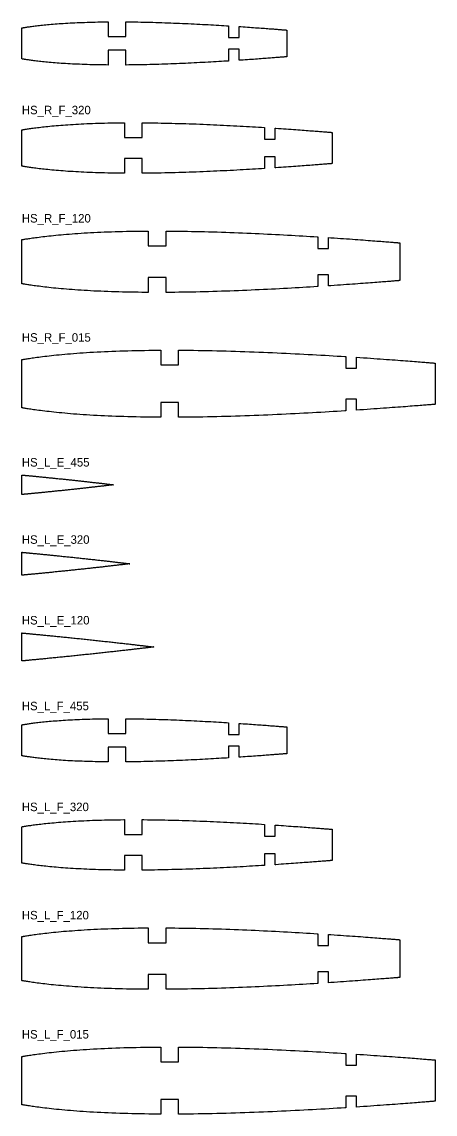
# Model space of a CAD drawing. Header units: millimetres. Extents: x 10 to 194, y 10 to 646.
# Drawn here: x 10 to 131.5, y 10 to 331.5 of the extents above; entities that cross this region are included whole.
import ezdxf

# ---------------------------------------------------------------- set-up
doc = ezdxf.new("R2010")
doc.units = ezdxf.units.MM
doc.layers.add('CUT', color=1, linetype='Continuous')
doc.layers.add('PART_ID_DO_NOT_CUT', color=5, linetype='Continuous')

msp = doc.modelspace()

# ---------------------------------------------------------------- linework, layer by layer
at = {"layer": 'CUT'}
for points in [[(10.16, 329.74), (10.25, 329.75), (10.36, 329.77), (10.49, 329.79), (10.63, 329.82), (10.8, 329.84), (10.99, 329.87), (11.2, 329.91), (11.42, 329.94), (11.67, 329.98), (11.93, 330.02), (12.22, 330.06), (12.52, 330.1), (12.84, 330.15), (13.18, 330.19), (13.53, 330.24), (13.91, 330.29), (14.3, 330.34), (14.71, 330.39), (15.14, 330.44), (15.59, 330.49), (16.05, 330.54), (16.53, 330.59), (17.03, 330.64), (17.54, 330.69), (18.07, 330.74), (18.61, 330.78), (19.17, 330.83), (19.75, 330.88), (20.34, 330.92), (20.94, 330.97), (21.56, 331.01), (22.19, 331.05), (22.84, 331.09), (23.5, 331.13), (24.17, 331.17), (24.86, 331.2), (25.55, 331.24), (26.26, 331.27), (26.98, 331.3), (27.72, 331.33), (28.46, 331.35), (29.21, 331.38), (29.98, 331.4), (30.75, 331.42), (31.53, 331.44), (32.32, 331.45), (33.12, 331.47), (33.93, 331.48), (34.75, 331.49), (35.38, 331.49), (35.38, 327.15), (40.58, 327.15), (40.58, 331.49), (40.64, 331.49), (41.5, 331.49), (42.36, 331.48), (43.23, 331.46), (44.1, 331.45), (44.98, 331.44), (45.86, 331.42), (46.73, 331.4), (47.61, 331.38), (48.49, 331.36), (49.37, 331.33), (50.25, 331.3), (51.13, 331.28), (52.01, 331.25), (52.88, 331.22), (53.76, 331.19), (54.63, 331.15), (55.5, 331.12), (56.37, 331.08), (57.23, 331.05), (58.08, 331.01), (58.94, 330.97), (59.79, 330.93), (60.63, 330.89), (61.46, 330.85), (62.29, 330.81), (63.12, 330.76), (63.93, 330.72), (64.74, 330.68), (65.54, 330.63), (66.33, 330.59), (67.11, 330.54), (67.89, 330.5), (68.65, 330.45), (69.41, 330.4), (70.15, 330.36), (70.73, 330.32), (70.73, 326.87), (73.93, 326.87), (73.93, 330.11), (74.37, 330.08), (75.03, 330.04), (75.67, 330), (76.31, 329.95), (76.92, 329.91), (77.53, 329.87), (78.12, 329.82), (78.69, 329.78), (79.25, 329.74), (79.8, 329.7), (80.32, 329.66), (80.84, 329.63), (81.33, 329.59), (81.81, 329.55), (82.28, 329.52), (82.72, 329.48), (83.15, 329.45), (83.56, 329.42), (83.95, 329.39), (84.33, 329.36), (84.69, 329.33), (85.03, 329.3), (85.35, 329.28), (85.65, 329.26), (85.93, 329.23), (86.2, 329.21), (86.44, 329.19), (86.67, 329.17), (86.87, 329.16), (87.06, 329.14), (87.23, 329.13), (87.38, 329.12), (87.51, 329.11), (87.62, 329.1), (87.71, 329.09), (87.77, 329.08), (87.82, 329.08), (87.85, 329.08), (87.86, 329.08), (87.86, 321.21), (87.85, 321.21), (87.82, 321.21), (87.77, 321.2), (87.71, 321.2), (87.62, 321.19), (87.51, 321.18), (87.38, 321.17), (87.23, 321.16), (87.06, 321.14), (86.87, 321.13), (86.67, 321.11), (86.44, 321.09), (86.2, 321.07), (85.93, 321.05), (85.65, 321.03), (85.35, 321.01), (85.03, 320.98), (84.69, 320.96), (84.33, 320.93), (83.95, 320.9), (83.56, 320.87), (83.15, 320.84), (82.72, 320.8), (82.28, 320.77), (81.81, 320.73), (81.33, 320.7), (80.84, 320.66), (80.32, 320.62), (79.8, 320.58), (79.25, 320.54), (78.69, 320.5), (78.12, 320.46), (77.53, 320.42), (76.92, 320.38), (76.31, 320.33), (75.67, 320.29), (75.03, 320.25), (74.37, 320.2), (73.93, 320.17), (73.93, 323.42), (70.73, 323.42), (70.73, 319.96), (70.15, 319.93), (69.41, 319.88), (68.65, 319.84), (67.89, 319.79), (67.11, 319.75), (66.33, 319.7), (65.54, 319.66), (64.74, 319.61), (63.93, 319.57), (63.12, 319.52), (62.29, 319.48), (61.46, 319.44), (60.63, 319.4), (59.79, 319.36), (58.94, 319.32), (58.08, 319.28), (57.23, 319.24), (56.37, 319.2), (55.5, 319.17), (54.63, 319.13), (53.76, 319.1), (52.88, 319.07), (52.01, 319.04), (51.13, 319.01), (50.25, 318.98), (49.37, 318.96), (48.49, 318.93), (47.61, 318.91), (46.73, 318.89), (45.86, 318.87), (44.98, 318.85), (44.1, 318.84), (43.23, 318.82), (42.36, 318.81), (41.5, 318.8), (40.64, 318.79), (40.58, 318.79), (40.58, 323.13), (35.38, 323.13), (35.38, 318.79), (34.75, 318.8), (33.93, 318.81), (33.12, 318.82), (32.32, 318.83), (31.53, 318.85), (30.75, 318.87), (29.98, 318.89), (29.21, 318.91), (28.46, 318.93), (27.72, 318.96), (26.98, 318.99), (26.26, 319.02), (25.55, 319.05), (24.86, 319.08), (24.17, 319.12), (23.5, 319.15), (22.84, 319.19), (22.19, 319.23), (21.56, 319.28), (20.94, 319.32), (20.34, 319.36), (19.75, 319.41), (19.17, 319.45), (18.61, 319.5), (18.07, 319.55), (17.54, 319.6), (17.03, 319.65), (16.53, 319.7), (16.05, 319.75), (15.59, 319.8), (15.14, 319.85), (14.71, 319.9), (14.3, 319.95), (13.91, 320), (13.53, 320.05), (13.18, 320.09), (12.84, 320.14), (12.52, 320.18), (12.22, 320.23), (11.93, 320.27), (11.67, 320.31), (11.42, 320.34), (11.2, 320.38), (10.99, 320.41), (10.8, 320.44), (10.63, 320.47), (10.49, 320.49), (10.36, 320.52), (10.25, 320.53), (10.16, 320.55), (10.09, 320.56), (10.04, 320.57), (10.01, 320.58), (10, 320.58), (10, 329.71), (10.01, 329.71), (10.04, 329.72), (10.09, 329.72)], [(10.19, 299.73), (10.29, 299.75), (10.42, 299.77), (10.57, 299.8), (10.74, 299.83), (10.94, 299.86), (11.16, 299.89), (11.4, 299.93), (11.67, 299.97), (11.96, 300.02), (12.27, 300.06), (12.6, 300.11), (12.95, 300.16), (13.33, 300.22), (13.72, 300.27), (14.14, 300.32), (14.58, 300.38), (15.04, 300.44), (15.53, 300.5), (16.03, 300.55), (16.55, 300.61), (17.09, 300.67), (17.65, 300.73), (18.24, 300.79), (18.84, 300.85), (19.46, 300.9), (20.09, 300.96), (20.75, 301.02), (21.42, 301.07), (22.11, 301.12), (22.82, 301.18), (23.55, 301.23), (24.29, 301.28), (25.05, 301.32), (25.82, 301.37), (26.61, 301.41), (27.41, 301.45), (28.23, 301.49), (29.06, 301.53), (29.9, 301.56), (30.76, 301.6), (31.63, 301.63), (32.52, 301.66), (33.41, 301.68), (34.32, 301.7), (35.24, 301.73), (36.16, 301.74), (37.1, 301.76), (38.05, 301.77), (39, 301.78), (39.97, 301.79), (40.14, 301.79), (40.14, 297.45), (45.34, 297.45), (45.34, 301.79), (45.91, 301.79), (46.92, 301.78), (47.93, 301.77), (48.95, 301.75), (49.97, 301.74), (51, 301.72), (52.02, 301.7), (53.05, 301.68), (54.08, 301.65), (55.11, 301.62), (56.14, 301.6), (57.17, 301.57), (58.2, 301.53), (59.23, 301.5), (60.26, 301.46), (61.29, 301.43), (62.31, 301.39), (63.33, 301.35), (64.34, 301.3), (65.35, 301.26), (66.35, 301.22), (67.35, 301.17), (68.35, 301.12), (69.33, 301.08), (70.31, 301.03), (71.29, 300.98), (72.25, 300.93), (73.21, 300.88), (74.16, 300.83), (75.09, 300.77), (76.02, 300.72), (76.94, 300.67), (77.84, 300.61), (78.74, 300.56), (79.62, 300.51), (80.49, 300.45), (81.31, 300.4), (81.31, 296.95), (84.51, 296.95), (84.51, 300.19), (84.65, 300.18), (85.44, 300.13), (86.21, 300.08), (86.97, 300.03), (87.71, 299.98), (88.43, 299.92), (89.14, 299.87), (89.83, 299.83), (90.51, 299.78), (91.16, 299.73), (91.8, 299.68), (92.42, 299.64), (93.02, 299.59), (93.6, 299.55), (94.16, 299.51), (94.71, 299.46), (95.23, 299.43), (95.73, 299.39), (96.21, 299.35), (96.67, 299.31), (97.11, 299.28), (97.53, 299.25), (97.93, 299.22), (98.3, 299.19), (98.66, 299.16), (98.99, 299.13), (99.3, 299.11), (99.59, 299.08), (99.85, 299.06), (100.1, 299.04), (100.32, 299.02), (100.51, 299.01), (100.69, 298.99), (100.84, 298.98), (100.96, 298.97), (101.07, 298.96), (101.15, 298.96), (101.21, 298.95), (101.24, 298.95), (101.26, 298.95), (101.26, 289.77), (101.24, 289.77), (101.21, 289.77), (101.15, 289.76), (101.07, 289.76), (100.96, 289.75), (100.84, 289.74), (100.69, 289.73), (100.51, 289.71), (100.32, 289.7), (100.1, 289.68), (99.85, 289.66), (99.59, 289.64), (99.3, 289.61), (98.99, 289.59), (98.66, 289.56), (98.3, 289.53), (97.93, 289.51), (97.53, 289.47), (97.11, 289.44), (96.67, 289.41), (96.21, 289.37), (95.73, 289.33), (95.23, 289.3), (94.71, 289.26), (94.16, 289.21), (93.6, 289.17), (93.02, 289.13), (92.42, 289.08), (91.8, 289.04), (91.16, 288.99), (90.51, 288.94), (89.83, 288.9), (89.14, 288.85), (88.43, 288.8), (87.71, 288.74), (86.97, 288.69), (86.21, 288.64), (85.44, 288.59), (84.65, 288.54), (84.51, 288.53), (84.51, 291.77), (81.31, 291.77), (81.31, 288.32), (80.49, 288.27), (79.62, 288.21), (78.74, 288.16), (77.84, 288.11), (76.94, 288.05), (76.02, 288), (75.09, 287.95), (74.16, 287.9), (73.21, 287.84), (72.25, 287.79), (71.29, 287.74), (70.31, 287.69), (69.33, 287.64), (68.35, 287.6), (67.35, 287.55), (66.35, 287.5), (65.35, 287.46), (64.34, 287.42), (63.33, 287.37), (62.31, 287.33), (61.29, 287.29), (60.26, 287.26), (59.23, 287.22), (58.2, 287.19), (57.17, 287.15), (56.14, 287.12), (55.11, 287.1), (54.08, 287.07), (53.05, 287.04), (52.02, 287.02), (51, 287), (49.97, 286.98), (48.95, 286.97), (47.93, 286.95), (46.92, 286.94), (45.91, 286.93), (45.34, 286.93), (45.34, 291.27), (40.14, 291.27), (40.14, 286.93), (39.97, 286.93), (39, 286.94), (38.05, 286.95), (37.1, 286.96), (36.16, 286.98), (35.24, 286.99), (34.32, 287.02), (33.41, 287.04), (32.52, 287.06), (31.63, 287.09), (30.76, 287.12), (29.9, 287.16), (29.06, 287.19), (28.23, 287.23), (27.41, 287.27), (26.61, 287.31), (25.82, 287.35), (25.05, 287.4), (24.29, 287.45), (23.55, 287.49), (22.82, 287.54), (22.11, 287.6), (21.42, 287.65), (20.75, 287.7), (20.09, 287.76), (19.46, 287.82), (18.84, 287.87), (18.24, 287.93), (17.65, 287.99), (17.09, 288.05), (16.55, 288.11), (16.03, 288.17), (15.53, 288.22), (15.04, 288.28), (14.58, 288.34), (14.14, 288.4), (13.72, 288.45), (13.33, 288.5), (12.95, 288.56), (12.6, 288.61), (12.27, 288.66), (11.96, 288.7), (11.67, 288.75), (11.4, 288.79), (11.16, 288.83), (10.94, 288.86), (10.74, 288.89), (10.57, 288.92), (10.42, 288.95), (10.29, 288.97), (10.19, 288.99), (10.1, 289), (10.05, 289.01), (10.01, 289.02), (10, 289.02), (10, 299.7), (10.01, 299.7), (10.05, 299.71), (10.1, 299.72)], [(10.23, 267.42), (10.35, 267.44), (10.51, 267.47), (10.69, 267.5), (10.91, 267.54), (11.15, 267.58), (11.41, 267.62), (11.71, 267.67), (12.03, 267.72), (12.38, 267.77), (12.76, 267.83), (13.16, 267.88), (13.59, 267.95), (14.05, 268.01), (14.53, 268.07), (15.04, 268.14), (15.58, 268.21), (16.14, 268.28), (16.73, 268.35), (17.34, 268.42), (17.97, 268.49), (18.63, 268.56), (19.32, 268.64), (20.03, 268.71), (20.76, 268.78), (21.51, 268.85), (22.29, 268.92), (23.09, 268.98), (23.91, 269.05), (24.75, 269.11), (25.61, 269.18), (26.49, 269.24), (27.39, 269.3), (28.32, 269.36), (29.26, 269.41), (30.22, 269.46), (31.2, 269.51), (32.19, 269.56), (33.2, 269.61), (34.23, 269.65), (35.28, 269.69), (36.34, 269.73), (37.41, 269.76), (38.5, 269.79), (39.61, 269.82), (40.72, 269.84), (41.85, 269.87), (42.99, 269.89), (44.15, 269.9), (45.31, 269.91), (46.48, 269.92), (47.18, 269.93), (47.18, 265.58), (52.38, 265.58), (52.38, 269.93), (52.49, 269.93), (53.71, 269.92), (54.94, 269.91), (56.18, 269.89), (57.42, 269.88), (58.66, 269.86), (59.91, 269.83), (61.16, 269.81), (62.41, 269.78), (63.67, 269.75), (64.92, 269.72), (66.18, 269.68), (67.43, 269.65), (68.68, 269.61), (69.94, 269.56), (71.19, 269.52), (72.44, 269.47), (73.68, 269.43), (74.92, 269.38), (76.15, 269.33), (77.38, 269.27), (78.61, 269.22), (79.82, 269.16), (81.03, 269.11), (82.23, 269.05), (83.43, 268.99), (84.61, 268.93), (85.79, 268.87), (86.95, 268.8), (88.1, 268.74), (89.24, 268.68), (90.37, 268.61), (91.49, 268.55), (92.59, 268.48), (93.68, 268.42), (94.76, 268.35), (95.82, 268.29), (96.86, 268.22), (96.99, 268.21), (96.99, 264.76), (100.19, 264.76), (100.19, 268), (100.88, 267.96), (101.84, 267.89), (102.78, 267.83), (103.7, 267.77), (104.6, 267.7), (105.49, 267.64), (106.35, 267.58), (107.19, 267.52), (108.01, 267.46), (108.81, 267.4), (109.59, 267.35), (110.34, 267.29), (111.07, 267.24), (111.78, 267.18), (112.46, 267.13), (113.12, 267.08), (113.76, 267.03), (114.37, 266.99), (114.96, 266.94), (115.52, 266.9), (116.05, 266.85), (116.56, 266.81), (117.05, 266.78), (117.5, 266.74), (117.93, 266.71), (118.34, 266.67), (118.72, 266.64), (119.07, 266.62), (119.39, 266.59), (119.68, 266.57), (119.95, 266.54), (120.19, 266.52), (120.4, 266.51), (120.59, 266.49), (120.74, 266.48), (120.87, 266.47), (120.97, 266.46), (121.04, 266.46), (121.08, 266.45), (121.1, 266.45), (121.1, 255.34), (121.08, 255.34), (121.04, 255.33), (120.97, 255.33), (120.87, 255.32), (120.74, 255.31), (120.59, 255.3), (120.4, 255.28), (120.19, 255.26), (119.95, 255.24), (119.68, 255.22), (119.39, 255.2), (119.07, 255.17), (118.72, 255.14), (118.34, 255.11), (117.93, 255.08), (117.5, 255.05), (117.05, 255.01), (116.56, 254.97), (116.05, 254.93), (115.52, 254.89), (114.96, 254.85), (114.37, 254.8), (113.76, 254.76), (113.12, 254.71), (112.46, 254.66), (111.78, 254.6), (111.07, 254.55), (110.34, 254.5), (109.59, 254.44), (108.81, 254.38), (108.01, 254.33), (107.19, 254.27), (106.35, 254.21), (105.49, 254.15), (104.6, 254.08), (103.7, 254.02), (102.78, 253.96), (101.84, 253.89), (100.88, 253.83), (100.19, 253.78), (100.19, 257.03), (96.99, 257.03), (96.99, 253.58), (96.86, 253.57), (95.82, 253.5), (94.76, 253.44), (93.68, 253.37), (92.59, 253.3), (91.49, 253.24), (90.37, 253.17), (89.24, 253.11), (88.1, 253.05), (86.95, 252.98), (85.79, 252.92), (84.61, 252.86), (83.43, 252.8), (82.23, 252.74), (81.03, 252.68), (79.82, 252.62), (78.61, 252.57), (77.38, 252.51), (76.15, 252.46), (74.92, 252.41), (73.68, 252.36), (72.44, 252.31), (71.19, 252.27), (69.94, 252.22), (68.68, 252.18), (67.43, 252.14), (66.18, 252.1), (64.92, 252.07), (63.67, 252.04), (62.41, 252.01), (61.16, 251.98), (59.91, 251.95), (58.66, 251.93), (57.42, 251.91), (56.18, 251.89), (54.94, 251.88), (53.71, 251.87), (52.49, 251.86), (52.38, 251.86), (52.38, 256.2), (47.18, 256.2), (47.18, 251.86), (46.48, 251.86), (45.31, 251.87), (44.15, 251.89), (42.99, 251.9), (41.85, 251.92), (40.72, 251.94), (39.61, 251.97), (38.5, 252), (37.41, 252.03), (36.34, 252.06), (35.28, 252.1), (34.23, 252.14), (33.2, 252.18), (32.19, 252.23), (31.2, 252.27), (30.22, 252.32), (29.26, 252.38), (28.32, 252.43), (27.39, 252.49), (26.49, 252.55), (25.61, 252.61), (24.75, 252.67), (23.91, 252.74), (23.09, 252.8), (22.29, 252.87), (21.51, 252.94), (20.76, 253.01), (20.03, 253.08), (19.32, 253.15), (18.63, 253.22), (17.97, 253.29), (17.34, 253.37), (16.73, 253.44), (16.14, 253.51), (15.58, 253.58), (15.04, 253.65), (14.53, 253.71), (14.05, 253.78), (13.59, 253.84), (13.16, 253.9), (12.76, 253.96), (12.38, 254.02), (12.03, 254.07), (11.71, 254.12), (11.41, 254.17), (11.15, 254.21), (10.91, 254.25), (10.69, 254.29), (10.51, 254.32), (10.35, 254.34), (10.23, 254.37), (10.13, 254.38), (10.06, 254.39), (10.01, 254.4), (10, 254.4), (10, 267.38), (10.01, 267.39), (10.06, 267.39), (10.13, 267.41)], [(10.25, 232.12), (10.39, 232.14), (10.56, 232.17), (10.76, 232.21), (10.99, 232.25), (11.25, 232.29), (11.55, 232.34), (11.87, 232.39), (12.22, 232.44), (12.6, 232.5), (13.02, 232.56), (13.46, 232.63), (13.93, 232.69), (14.43, 232.76), (14.96, 232.83), (15.52, 232.91), (16.1, 232.98), (16.72, 233.06), (17.36, 233.14), (18.03, 233.21), (18.72, 233.29), (19.44, 233.37), (20.19, 233.45), (20.97, 233.52), (21.77, 233.6), (22.59, 233.68), (23.44, 233.75), (24.31, 233.83), (25.21, 233.9), (26.13, 233.97), (27.07, 234.04), (28.04, 234.11), (29.03, 234.17), (30.03, 234.23), (31.06, 234.29), (32.11, 234.35), (33.18, 234.41), (34.27, 234.46), (35.38, 234.51), (36.5, 234.55), (37.65, 234.6), (38.81, 234.64), (39.98, 234.68), (41.17, 234.71), (42.38, 234.74), (43.6, 234.77), (44.84, 234.79), (46.09, 234.81), (47.35, 234.83), (48.62, 234.84), (49.9, 234.85), (50.87, 234.86), (50.87, 230.52), (56.07, 230.52), (56.07, 234.86), (56.47, 234.86), (57.81, 234.85), (59.16, 234.84), (60.51, 234.82), (61.86, 234.8), (63.22, 234.78), (64.59, 234.75), (65.95, 234.73), (67.32, 234.7), (68.7, 234.66), (70.07, 234.63), (71.44, 234.59), (72.82, 234.55), (74.19, 234.5), (75.56, 234.46), (76.92, 234.41), (78.29, 234.36), (79.65, 234.31), (81.01, 234.25), (82.36, 234.2), (83.7, 234.14), (85.04, 234.08), (86.37, 234.02), (87.69, 233.96), (89.01, 233.89), (90.31, 233.83), (91.61, 233.76), (92.89, 233.7), (94.16, 233.63), (95.43, 233.56), (96.67, 233.49), (97.91, 233.42), (99.13, 233.35), (100.34, 233.28), (101.53, 233.2), (102.71, 233.13), (103.87, 233.06), (105.01, 232.99), (105.22, 232.97), (105.22, 229.52), (108.42, 229.52), (108.42, 232.77), (109.4, 232.7), (110.45, 232.63), (111.48, 232.56), (112.49, 232.49), (113.47, 232.42), (114.44, 232.35), (115.38, 232.29), (116.3, 232.22), (117.2, 232.16), (118.07, 232.09), (118.92, 232.03), (119.75, 231.97), (120.55, 231.91), (121.32, 231.85), (122.07, 231.8), (122.79, 231.74), (123.49, 231.69), (124.15, 231.64), (124.8, 231.59), (125.41, 231.54), (126, 231.49), (126.55, 231.45), (127.08, 231.41), (127.58, 231.37), (128.05, 231.33), (128.5, 231.29), (128.91, 231.26), (129.29, 231.23), (129.64, 231.2), (129.97, 231.18), (130.26, 231.15), (130.52, 231.13), (130.75, 231.11), (130.95, 231.1), (131.12, 231.08), (131.26, 231.07), (131.37, 231.06), (131.45, 231.06), (131.5, 231.05), (131.51, 231.05), (131.51, 218.92), (131.5, 218.92), (131.45, 218.91), (131.37, 218.91), (131.26, 218.9), (131.12, 218.89), (130.95, 218.87), (130.75, 218.86), (130.52, 218.84), (130.26, 218.82), (129.97, 218.79), (129.64, 218.77), (129.29, 218.74), (128.91, 218.71), (128.5, 218.68), (128.05, 218.64), (127.58, 218.6), (127.08, 218.56), (126.55, 218.52), (126, 218.48), (125.41, 218.43), (124.8, 218.38), (124.15, 218.33), (123.49, 218.28), (122.79, 218.23), (122.07, 218.17), (121.32, 218.12), (120.55, 218.06), (119.75, 218), (118.92, 217.94), (118.07, 217.88), (117.2, 217.81), (116.3, 217.75), (115.38, 217.68), (114.44, 217.62), (113.47, 217.55), (112.49, 217.48), (111.48, 217.41), (110.45, 217.34), (109.4, 217.27), (108.42, 217.2), (108.42, 220.45), (105.22, 220.45), (105.22, 217), (105.01, 216.98), (103.87, 216.91), (102.71, 216.84), (101.53, 216.77), (100.34, 216.7), (99.13, 216.62), (97.91, 216.55), (96.67, 216.48), (95.43, 216.41), (94.16, 216.34), (92.89, 216.28), (91.61, 216.21), (90.31, 216.14), (89.01, 216.08), (87.69, 216.01), (86.37, 215.95), (85.04, 215.89), (83.7, 215.83), (82.36, 215.77), (81.01, 215.72), (79.65, 215.66), (78.29, 215.61), (76.92, 215.56), (75.56, 215.51), (74.19, 215.47), (72.82, 215.42), (71.44, 215.38), (70.07, 215.34), (68.7, 215.31), (67.32, 215.27), (65.95, 215.24), (64.59, 215.22), (63.22, 215.19), (61.86, 215.17), (60.51, 215.15), (59.16, 215.13), (57.81, 215.12), (56.47, 215.11), (56.07, 215.11), (56.07, 219.45), (50.87, 219.45), (50.87, 215.11), (49.9, 215.12), (48.62, 215.13), (47.35, 215.14), (46.09, 215.16), (44.84, 215.18), (43.6, 215.2), (42.38, 215.23), (41.17, 215.26), (39.98, 215.29), (38.81, 215.33), (37.65, 215.37), (36.5, 215.42), (35.38, 215.46), (34.27, 215.51), (33.18, 215.56), (32.11, 215.62), (31.06, 215.68), (30.03, 215.74), (29.03, 215.8), (28.04, 215.86), (27.07, 215.93), (26.13, 216), (25.21, 216.07), (24.31, 216.14), (23.44, 216.22), (22.59, 216.29), (21.77, 216.37), (20.97, 216.45), (20.19, 216.52), (19.44, 216.6), (18.72, 216.68), (18.03, 216.76), (17.36, 216.84), (16.72, 216.91), (16.1, 216.99), (15.52, 217.06), (14.96, 217.14), (14.43, 217.21), (13.93, 217.28), (13.46, 217.34), (13.02, 217.41), (12.6, 217.47), (12.22, 217.53), (11.87, 217.58), (11.55, 217.64), (11.25, 217.68), (10.99, 217.73), (10.76, 217.76), (10.56, 217.8), (10.39, 217.83), (10.25, 217.85), (10.14, 217.87), (10.06, 217.88), (10.02, 217.89), (10, 217.89), (10, 232.08), (10.02, 232.08), (10.06, 232.09), (10.14, 232.1)], [(10, 198.11), (10, 198.11), (10.01, 198.11), (10.03, 198.11), (10.06, 198.11), (10.09, 198.1), (10.12, 198.1), (10.17, 198.09), (10.22, 198.09), (10.28, 198.08), (10.34, 198.08), (10.41, 198.07), (10.49, 198.06), (10.58, 198.06), (10.67, 198.05), (10.77, 198.04), (10.87, 198.03), (10.98, 198.02), (11.1, 198.01), (11.23, 198), (11.36, 197.98), (11.49, 197.97), (11.63, 197.96), (11.78, 197.94), (11.94, 197.93), (12.1, 197.91), (12.26, 197.9), (12.44, 197.88), (12.61, 197.86), (12.8, 197.85), (12.98, 197.83), (13.18, 197.81), (13.38, 197.79), (13.58, 197.77), (13.79, 197.75), (14.01, 197.73), (14.23, 197.71), (14.45, 197.69), (14.68, 197.67), (14.91, 197.64), (15.15, 197.62), (15.39, 197.6), (15.64, 197.57), (15.89, 197.55), (16.14, 197.52), (16.4, 197.5), (16.66, 197.47), (16.92, 197.44), (17.19, 197.42), (17.46, 197.39), (17.74, 197.36), (18.01, 197.33), (18.29, 197.31), (18.58, 197.28), (18.86, 197.25), (19.15, 197.22), (19.44, 197.19), (19.73, 197.16), (20.02, 197.13), (20.32, 197.1), (20.62, 197.07), (20.92, 197.04), (21.22, 197.01), (21.52, 196.98), (21.82, 196.95), (22.12, 196.91), (22.43, 196.88), (22.73, 196.85), (23.03, 196.82), (23.34, 196.79), (23.64, 196.75), (23.95, 196.72), (24.25, 196.69), (24.56, 196.66), (24.86, 196.62), (25.16, 196.59), (25.47, 196.56), (25.77, 196.53), (26.07, 196.49), (26.37, 196.46), (26.66, 196.43), (26.96, 196.4), (27.25, 196.36), (27.55, 196.33), (27.83, 196.3), (28.12, 196.27), (28.41, 196.24), (28.69, 196.2), (28.97, 196.17), (29.25, 196.14), (29.52, 196.11), (29.79, 196.08), (30.06, 196.05), (30.33, 196.02), (30.59, 195.99), (30.84, 195.96), (31.1, 195.93), (31.35, 195.9), (31.59, 195.88), (31.84, 195.85), (32.07, 195.82), (32.31, 195.79), (32.54, 195.77), (32.76, 195.74), (32.98, 195.72), (33.19, 195.69), (33.4, 195.67), (33.61, 195.64), (33.81, 195.62), (34, 195.6), (34.19, 195.57), (34.37, 195.55), (34.55, 195.53), (34.72, 195.51), (34.89, 195.49), (35.05, 195.47), (35.2, 195.45), (35.35, 195.44), (35.49, 195.42), (35.63, 195.4), (35.76, 195.39), (35.88, 195.37), (36, 195.36), (36.11, 195.35), (36.22, 195.33), (36.31, 195.32), (36.41, 195.31), (36.49, 195.3), (36.57, 195.29), (36.64, 195.28), (36.71, 195.27), (36.76, 195.27), (36.82, 195.26), (36.86, 195.25), (36.9, 195.25), (36.93, 195.25), (36.95, 195.24), (36.97, 195.24), (36.98, 195.24), (36.98, 195.24), (36.98, 195.24), (36.97, 195.24), (36.95, 195.24), (36.93, 195.23), (36.9, 195.23), (36.86, 195.22), (36.82, 195.22), (36.76, 195.21), (36.71, 195.21), (36.64, 195.2), (36.57, 195.19), (36.49, 195.18), (36.41, 195.17), (36.31, 195.16), (36.22, 195.15), (36.11, 195.13), (36, 195.12), (35.88, 195.11), (35.76, 195.09), (35.63, 195.08), (35.49, 195.06), (35.35, 195.04), (35.2, 195.03), (35.05, 195.01), (34.89, 194.99), (34.72, 194.97), (34.55, 194.95), (34.37, 194.93), (34.19, 194.91), (34, 194.88), (33.81, 194.86), (33.61, 194.84), (33.4, 194.81), (33.19, 194.79), (32.98, 194.76), (32.76, 194.74), (32.54, 194.71), (32.31, 194.69), (32.07, 194.66), (31.84, 194.63), (31.59, 194.6), (31.35, 194.58), (31.1, 194.55), (30.84, 194.52), (30.59, 194.49), (30.33, 194.46), (30.06, 194.43), (29.79, 194.4), (29.52, 194.37), (29.25, 194.34), (28.97, 194.31), (28.69, 194.28), (28.41, 194.24), (28.12, 194.21), (27.83, 194.18), (27.55, 194.15), (27.25, 194.12), (26.96, 194.08), (26.66, 194.05), (26.37, 194.02), (26.07, 193.99), (25.77, 193.95), (25.47, 193.92), (25.16, 193.89), (24.86, 193.86), (24.56, 193.82), (24.25, 193.79), (23.95, 193.76), (23.64, 193.73), (23.34, 193.69), (23.03, 193.66), (22.73, 193.63), (22.43, 193.6), (22.12, 193.57), (21.82, 193.53), (21.52, 193.5), (21.22, 193.47), (20.92, 193.44), (20.62, 193.41), (20.32, 193.38), (20.02, 193.35), (19.73, 193.32), (19.44, 193.29), (19.15, 193.26), (18.86, 193.23), (18.58, 193.2), (18.29, 193.17), (18.01, 193.14), (17.74, 193.12), (17.46, 193.09), (17.19, 193.06), (16.92, 193.04), (16.66, 193.01), (16.4, 192.98), (16.14, 192.96), (15.89, 192.93), (15.64, 192.91), (15.39, 192.88), (15.15, 192.86), (14.91, 192.84), (14.68, 192.81), (14.45, 192.79), (14.23, 192.77), (14.01, 192.75), (13.79, 192.73), (13.58, 192.71), (13.38, 192.69), (13.18, 192.67), (12.98, 192.65), (12.8, 192.63), (12.61, 192.62), (12.44, 192.6), (12.26, 192.58), (12.1, 192.57), (11.94, 192.55), (11.78, 192.54), (11.63, 192.52), (11.49, 192.51), (11.36, 192.5), (11.23, 192.48), (11.1, 192.47), (10.98, 192.46), (10.87, 192.45), (10.77, 192.44), (10.67, 192.43), (10.58, 192.42), (10.49, 192.42), (10.41, 192.41), (10.34, 192.4), (10.28, 192.4), (10.22, 192.39), (10.17, 192.39), (10.12, 192.38), (10.09, 192.38), (10.06, 192.37), (10.03, 192.37), (10.01, 192.37), (10, 192.37), (10, 192.37)], [(10, 175.37), (10, 175.37), (10.02, 175.37), (10.04, 175.37), (10.06, 175.36), (10.1, 175.36), (10.15, 175.36), (10.2, 175.35), (10.26, 175.35), (10.33, 175.34), (10.4, 175.33), (10.49, 175.32), (10.58, 175.32), (10.68, 175.31), (10.79, 175.3), (10.9, 175.29), (11.03, 175.27), (11.16, 175.26), (11.3, 175.25), (11.44, 175.23), (11.59, 175.22), (11.75, 175.21), (11.92, 175.19), (12.1, 175.17), (12.28, 175.16), (12.47, 175.14), (12.66, 175.12), (12.86, 175.1), (13.07, 175.08), (13.29, 175.06), (13.51, 175.04), (13.74, 175.02), (13.97, 174.99), (14.21, 174.97), (14.46, 174.95), (14.71, 174.92), (14.97, 174.9), (15.23, 174.87), (15.5, 174.85), (15.78, 174.82), (16.05, 174.79), (16.34, 174.76), (16.63, 174.74), (16.92, 174.71), (17.22, 174.68), (17.52, 174.65), (17.83, 174.62), (18.14, 174.59), (18.46, 174.56), (18.78, 174.52), (19.1, 174.49), (19.42, 174.46), (19.75, 174.43), (20.09, 174.39), (20.42, 174.36), (20.76, 174.32), (21.1, 174.29), (21.44, 174.25), (21.79, 174.22), (22.14, 174.18), (22.49, 174.15), (22.84, 174.11), (23.19, 174.07), (23.55, 174.04), (23.9, 174), (24.26, 173.96), (24.61, 173.93), (24.97, 173.89), (25.33, 173.85), (25.69, 173.81), (26.05, 173.77), (26.41, 173.74), (26.76, 173.7), (27.12, 173.66), (27.48, 173.62), (27.84, 173.58), (28.19, 173.54), (28.54, 173.51), (28.9, 173.47), (29.25, 173.43), (29.6, 173.39), (29.95, 173.35), (30.29, 173.32), (30.63, 173.28), (30.98, 173.24), (31.31, 173.2), (31.65, 173.17), (31.98, 173.13), (32.31, 173.09), (32.64, 173.06), (32.96, 173.02), (33.28, 172.98), (33.59, 172.95), (33.91, 172.91), (34.21, 172.88), (34.52, 172.84), (34.81, 172.81), (35.11, 172.78), (35.4, 172.74), (35.68, 172.71), (35.96, 172.68), (36.23, 172.65), (36.5, 172.62), (36.77, 172.58), (37.02, 172.55), (37.28, 172.53), (37.52, 172.5), (37.76, 172.47), (38, 172.44), (38.23, 172.41), (38.45, 172.39), (38.66, 172.36), (38.87, 172.34), (39.07, 172.31), (39.27, 172.29), (39.46, 172.27), (39.64, 172.25), (39.81, 172.23), (39.98, 172.21), (40.14, 172.19), (40.3, 172.17), (40.44, 172.15), (40.58, 172.14), (40.71, 172.12), (40.83, 172.1), (40.95, 172.09), (41.06, 172.08), (41.16, 172.07), (41.25, 172.05), (41.33, 172.04), (41.41, 172.04), (41.48, 172.03), (41.54, 172.02), (41.59, 172.01), (41.63, 172.01), (41.67, 172), (41.7, 172), (41.72, 172), (41.73, 172), (41.74, 172), (41.73, 172), (41.72, 171.99), (41.7, 171.99), (41.67, 171.99), (41.63, 171.98), (41.59, 171.98), (41.54, 171.97), (41.48, 171.96), (41.41, 171.96), (41.33, 171.95), (41.25, 171.94), (41.16, 171.93), (41.06, 171.91), (40.95, 171.9), (40.83, 171.89), (40.71, 171.87), (40.58, 171.86), (40.44, 171.84), (40.3, 171.82), (40.14, 171.8), (39.98, 171.78), (39.81, 171.76), (39.64, 171.74), (39.46, 171.72), (39.27, 171.7), (39.07, 171.68), (38.87, 171.65), (38.66, 171.63), (38.45, 171.6), (38.23, 171.58), (38, 171.55), (37.76, 171.52), (37.52, 171.49), (37.28, 171.47), (37.02, 171.44), (36.77, 171.41), (36.5, 171.38), (36.23, 171.34), (35.96, 171.31), (35.68, 171.28), (35.4, 171.25), (35.11, 171.22), (34.81, 171.18), (34.52, 171.15), (34.21, 171.11), (33.91, 171.08), (33.59, 171.04), (33.28, 171.01), (32.96, 170.97), (32.64, 170.94), (32.31, 170.9), (31.98, 170.86), (31.65, 170.83), (31.31, 170.79), (30.98, 170.75), (30.63, 170.71), (30.29, 170.68), (29.95, 170.64), (29.6, 170.6), (29.25, 170.56), (28.9, 170.52), (28.54, 170.48), (28.19, 170.45), (27.84, 170.41), (27.48, 170.37), (27.12, 170.33), (26.76, 170.29), (26.41, 170.26), (26.05, 170.22), (25.69, 170.18), (25.33, 170.14), (24.97, 170.1), (24.61, 170.07), (24.26, 170.03), (23.9, 169.99), (23.55, 169.95), (23.19, 169.92), (22.84, 169.88), (22.49, 169.84), (22.14, 169.81), (21.79, 169.77), (21.44, 169.74), (21.1, 169.7), (20.76, 169.67), (20.42, 169.63), (20.09, 169.6), (19.75, 169.57), (19.42, 169.53), (19.1, 169.5), (18.78, 169.47), (18.46, 169.44), (18.14, 169.4), (17.83, 169.37), (17.52, 169.34), (17.22, 169.31), (16.92, 169.28), (16.63, 169.26), (16.34, 169.23), (16.05, 169.2), (15.78, 169.17), (15.5, 169.14), (15.23, 169.12), (14.97, 169.09), (14.71, 169.07), (14.46, 169.04), (14.21, 169.02), (13.97, 169), (13.74, 168.97), (13.51, 168.95), (13.29, 168.93), (13.07, 168.91), (12.86, 168.89), (12.66, 168.87), (12.47, 168.85), (12.28, 168.84), (12.1, 168.82), (11.92, 168.8), (11.75, 168.79), (11.59, 168.77), (11.44, 168.76), (11.3, 168.74), (11.16, 168.73), (11.03, 168.72), (10.9, 168.71), (10.79, 168.7), (10.68, 168.69), (10.58, 168.68), (10.49, 168.67), (10.4, 168.66), (10.33, 168.65), (10.26, 168.65), (10.2, 168.64), (10.15, 168.64), (10.1, 168.63), (10.06, 168.63), (10.04, 168.63), (10.02, 168.62), (10, 168.62), (10, 168.62)], [(10, 151.62), (10, 151.62), (10.02, 151.62), (10.04, 151.62), (10.08, 151.61), (10.12, 151.61), (10.18, 151.61), (10.24, 151.6), (10.32, 151.59), (10.4, 151.58), (10.49, 151.58), (10.6, 151.57), (10.71, 151.56), (10.83, 151.54), (10.96, 151.53), (11.1, 151.52), (11.25, 151.51), (11.41, 151.49), (11.58, 151.47), (11.76, 151.46), (11.95, 151.44), (12.14, 151.42), (12.35, 151.4), (12.56, 151.38), (12.78, 151.36), (13.01, 151.34), (13.25, 151.32), (13.5, 151.29), (13.75, 151.27), (14.02, 151.24), (14.29, 151.22), (14.57, 151.19), (14.85, 151.16), (15.15, 151.14), (15.45, 151.11), (15.76, 151.08), (16.07, 151.05), (16.39, 151.02), (16.72, 150.98), (17.06, 150.95), (17.4, 150.92), (17.75, 150.88), (18.1, 150.85), (18.46, 150.81), (18.82, 150.78), (19.19, 150.74), (19.57, 150.7), (19.95, 150.67), (20.33, 150.63), (20.72, 150.59), (21.12, 150.55), (21.52, 150.51), (21.92, 150.47), (22.32, 150.43), (22.73, 150.39), (23.15, 150.35), (23.56, 150.3), (23.98, 150.26), (24.41, 150.22), (24.83, 150.17), (25.26, 150.13), (25.69, 150.09), (26.12, 150.04), (26.55, 150), (26.98, 149.95), (27.42, 149.91), (27.86, 149.86), (28.29, 149.81), (28.73, 149.77), (29.17, 149.72), (29.61, 149.68), (30.05, 149.63), (30.48, 149.58), (30.92, 149.54), (31.36, 149.49), (31.79, 149.44), (32.23, 149.4), (32.66, 149.35), (33.09, 149.3), (33.52, 149.25), (33.95, 149.21), (34.37, 149.16), (34.79, 149.12), (35.21, 149.07), (35.63, 149.02), (36.04, 148.98), (36.45, 148.93), (36.86, 148.89), (37.26, 148.84), (37.66, 148.8), (38.05, 148.75), (38.44, 148.71), (38.83, 148.67), (39.21, 148.62), (39.58, 148.58), (39.95, 148.54), (40.32, 148.5), (40.68, 148.46), (41.03, 148.42), (41.38, 148.38), (41.72, 148.34), (42.05, 148.3), (42.38, 148.26), (42.7, 148.22), (43.02, 148.19), (43.33, 148.15), (43.63, 148.11), (43.92, 148.08), (44.21, 148.05), (44.49, 148.01), (44.76, 147.98), (45.02, 147.95), (45.28, 147.92), (45.52, 147.89), (45.76, 147.86), (45.99, 147.84), (46.21, 147.81), (46.43, 147.78), (46.63, 147.76), (46.83, 147.74), (47.02, 147.71), (47.19, 147.69), (47.36, 147.67), (47.52, 147.65), (47.67, 147.64), (47.81, 147.62), (47.95, 147.6), (48.07, 147.59), (48.18, 147.57), (48.28, 147.56), (48.38, 147.55), (48.46, 147.54), (48.53, 147.53), (48.6, 147.52), (48.65, 147.52), (48.7, 147.51), (48.73, 147.51), (48.76, 147.51), (48.77, 147.5), (48.78, 147.5), (48.77, 147.5), (48.76, 147.5), (48.73, 147.5), (48.7, 147.49), (48.65, 147.49), (48.6, 147.48), (48.53, 147.47), (48.46, 147.46), (48.38, 147.45), (48.28, 147.44), (48.18, 147.43), (48.07, 147.42), (47.95, 147.4), (47.81, 147.39), (47.67, 147.37), (47.52, 147.35), (47.36, 147.33), (47.19, 147.31), (47.02, 147.29), (46.83, 147.27), (46.63, 147.25), (46.43, 147.22), (46.21, 147.2), (45.99, 147.17), (45.76, 147.14), (45.52, 147.11), (45.28, 147.08), (45.02, 147.05), (44.76, 147.02), (44.49, 146.99), (44.21, 146.96), (43.92, 146.92), (43.63, 146.89), (43.33, 146.86), (43.02, 146.82), (42.7, 146.78), (42.38, 146.75), (42.05, 146.71), (41.72, 146.67), (41.38, 146.63), (41.03, 146.59), (40.68, 146.55), (40.32, 146.51), (39.95, 146.47), (39.58, 146.42), (39.21, 146.38), (38.83, 146.34), (38.44, 146.3), (38.05, 146.25), (37.66, 146.21), (37.26, 146.16), (36.86, 146.12), (36.45, 146.07), (36.04, 146.03), (35.63, 145.98), (35.21, 145.94), (34.79, 145.89), (34.37, 145.84), (33.95, 145.8), (33.52, 145.75), (33.09, 145.7), (32.66, 145.66), (32.23, 145.61), (31.79, 145.56), (31.36, 145.52), (30.92, 145.47), (30.48, 145.42), (30.05, 145.38), (29.61, 145.33), (29.17, 145.28), (28.73, 145.24), (28.29, 145.19), (27.86, 145.15), (27.42, 145.1), (26.98, 145.05), (26.55, 145.01), (26.12, 144.96), (25.69, 144.92), (25.26, 144.88), (24.83, 144.83), (24.41, 144.79), (23.98, 144.74), (23.56, 144.7), (23.15, 144.66), (22.73, 144.62), (22.32, 144.58), (21.92, 144.54), (21.52, 144.5), (21.12, 144.46), (20.72, 144.42), (20.33, 144.38), (19.95, 144.34), (19.57, 144.3), (19.19, 144.26), (18.82, 144.23), (18.46, 144.19), (18.1, 144.16), (17.75, 144.12), (17.4, 144.09), (17.06, 144.05), (16.72, 144.02), (16.39, 143.99), (16.07, 143.96), (15.76, 143.93), (15.45, 143.9), (15.15, 143.87), (14.85, 143.84), (14.57, 143.81), (14.29, 143.79), (14.02, 143.76), (13.75, 143.74), (13.5, 143.71), (13.25, 143.69), (13.01, 143.67), (12.78, 143.64), (12.56, 143.62), (12.35, 143.6), (12.14, 143.58), (11.95, 143.57), (11.76, 143.55), (11.58, 143.53), (11.41, 143.52), (11.25, 143.5), (11.1, 143.49), (10.96, 143.47), (10.83, 143.46), (10.71, 143.45), (10.6, 143.44), (10.49, 143.43), (10.4, 143.42), (10.32, 143.41), (10.24, 143.41), (10.18, 143.4), (10.12, 143.39), (10.08, 143.39), (10.04, 143.39), (10.02, 143.39), (10, 143.38), (10, 143.38)], [(10.16, 124.63), (10.25, 124.64), (10.36, 124.66), (10.49, 124.68), (10.63, 124.71), (10.8, 124.73), (10.99, 124.76), (11.2, 124.8), (11.42, 124.83), (11.67, 124.87), (11.93, 124.91), (12.22, 124.95), (12.52, 124.99), (12.84, 125.04), (13.18, 125.08), (13.53, 125.13), (13.91, 125.18), (14.3, 125.23), (14.71, 125.28), (15.14, 125.33), (15.59, 125.38), (16.05, 125.43), (16.53, 125.48), (17.03, 125.53), (17.54, 125.58), (18.07, 125.63), (18.61, 125.67), (19.17, 125.72), (19.75, 125.77), (20.34, 125.81), (20.94, 125.86), (21.56, 125.9), (22.19, 125.94), (22.84, 125.98), (23.5, 126.02), (24.17, 126.06), (24.86, 126.09), (25.55, 126.13), (26.26, 126.16), (26.98, 126.19), (27.72, 126.22), (28.46, 126.24), (29.21, 126.27), (29.98, 126.29), (30.75, 126.31), (31.53, 126.33), (32.32, 126.34), (33.12, 126.36), (33.93, 126.37), (34.75, 126.38), (35.38, 126.38), (35.38, 122.04), (40.58, 122.04), (40.58, 126.38), (40.64, 126.38), (41.5, 126.38), (42.36, 126.37), (43.23, 126.35), (44.1, 126.34), (44.98, 126.32), (45.86, 126.31), (46.73, 126.29), (47.61, 126.27), (48.49, 126.24), (49.37, 126.22), (50.25, 126.19), (51.13, 126.17), (52.01, 126.14), (52.88, 126.11), (53.76, 126.08), (54.63, 126.04), (55.5, 126.01), (56.37, 125.97), (57.23, 125.94), (58.08, 125.9), (58.94, 125.86), (59.79, 125.82), (60.63, 125.78), (61.46, 125.74), (62.29, 125.7), (63.12, 125.65), (63.93, 125.61), (64.74, 125.56), (65.54, 125.52), (66.33, 125.48), (67.11, 125.43), (67.89, 125.38), (68.65, 125.34), (69.41, 125.29), (70.15, 125.25), (70.73, 125.21), (70.73, 121.76), (73.93, 121.76), (73.93, 125), (74.37, 124.97), (75.03, 124.93), (75.67, 124.89), (76.31, 124.84), (76.92, 124.8), (77.53, 124.76), (78.12, 124.71), (78.69, 124.67), (79.25, 124.63), (79.8, 124.59), (80.32, 124.55), (80.84, 124.51), (81.33, 124.48), (81.81, 124.44), (82.28, 124.41), (82.72, 124.37), (83.15, 124.34), (83.56, 124.31), (83.95, 124.28), (84.33, 124.25), (84.69, 124.22), (85.03, 124.19), (85.35, 124.17), (85.65, 124.14), (85.93, 124.12), (86.2, 124.1), (86.44, 124.08), (86.67, 124.06), (86.87, 124.05), (87.06, 124.03), (87.23, 124.02), (87.38, 124.01), (87.51, 124), (87.62, 123.99), (87.71, 123.98), (87.77, 123.97), (87.82, 123.97), (87.85, 123.97), (87.86, 123.97), (87.86, 116.1), (87.85, 116.1), (87.82, 116.1), (87.77, 116.09), (87.71, 116.09), (87.62, 116.08), (87.51, 116.07), (87.38, 116.06), (87.23, 116.05), (87.06, 116.03), (86.87, 116.02), (86.67, 116), (86.44, 115.98), (86.2, 115.96), (85.93, 115.94), (85.65, 115.92), (85.35, 115.9), (85.03, 115.87), (84.69, 115.84), (84.33, 115.82), (83.95, 115.79), (83.56, 115.76), (83.15, 115.73), (82.72, 115.69), (82.28, 115.66), (81.81, 115.62), (81.33, 115.59), (80.84, 115.55), (80.32, 115.51), (79.8, 115.47), (79.25, 115.43), (78.69, 115.39), (78.12, 115.35), (77.53, 115.31), (76.92, 115.27), (76.31, 115.22), (75.67, 115.18), (75.03, 115.14), (74.37, 115.09), (73.93, 115.06), (73.93, 118.31), (70.73, 118.31), (70.73, 114.85), (70.15, 114.82), (69.41, 114.77), (68.65, 114.73), (67.89, 114.68), (67.11, 114.64), (66.33, 114.59), (65.54, 114.55), (64.74, 114.5), (63.93, 114.46), (63.12, 114.41), (62.29, 114.37), (61.46, 114.33), (60.63, 114.29), (59.79, 114.25), (58.94, 114.21), (58.08, 114.17), (57.23, 114.13), (56.37, 114.09), (55.5, 114.06), (54.63, 114.02), (53.76, 113.99), (52.88, 113.96), (52.01, 113.93), (51.13, 113.9), (50.25, 113.87), (49.37, 113.85), (48.49, 113.82), (47.61, 113.8), (46.73, 113.78), (45.86, 113.76), (44.98, 113.74), (44.1, 113.73), (43.23, 113.71), (42.36, 113.7), (41.5, 113.69), (40.64, 113.68), (40.58, 113.68), (40.58, 118.02), (35.38, 118.02), (35.38, 113.68), (34.75, 113.69), (33.93, 113.7), (33.12, 113.71), (32.32, 113.72), (31.53, 113.74), (30.75, 113.76), (29.98, 113.78), (29.21, 113.8), (28.46, 113.82), (27.72, 113.85), (26.98, 113.88), (26.26, 113.91), (25.55, 113.94), (24.86, 113.97), (24.17, 114.01), (23.5, 114.04), (22.84, 114.08), (22.19, 114.12), (21.56, 114.16), (20.94, 114.21), (20.34, 114.25), (19.75, 114.3), (19.17, 114.34), (18.61, 114.39), (18.07, 114.44), (17.54, 114.49), (17.03, 114.54), (16.53, 114.59), (16.05, 114.64), (15.59, 114.69), (15.14, 114.74), (14.71, 114.79), (14.3, 114.84), (13.91, 114.89), (13.53, 114.94), (13.18, 114.98), (12.84, 115.03), (12.52, 115.07), (12.22, 115.12), (11.93, 115.16), (11.67, 115.2), (11.42, 115.23), (11.2, 115.27), (10.99, 115.3), (10.8, 115.33), (10.63, 115.36), (10.49, 115.38), (10.36, 115.41), (10.25, 115.42), (10.16, 115.44), (10.09, 115.45), (10.04, 115.46), (10.01, 115.47), (10, 115.47), (10, 124.6), (10.01, 124.6), (10.04, 124.61), (10.09, 124.61)], [(10.19, 94.62), (10.29, 94.64), (10.42, 94.66), (10.57, 94.69), (10.74, 94.72), (10.94, 94.75), (11.16, 94.78), (11.4, 94.82), (11.67, 94.86), (11.96, 94.91), (12.27, 94.95), (12.6, 95), (12.95, 95.05), (13.33, 95.11), (13.72, 95.16), (14.14, 95.21), (14.58, 95.27), (15.04, 95.33), (15.53, 95.39), (16.03, 95.44), (16.55, 95.5), (17.09, 95.56), (17.65, 95.62), (18.24, 95.68), (18.84, 95.74), (19.46, 95.79), (20.09, 95.85), (20.75, 95.91), (21.42, 95.96), (22.11, 96.01), (22.82, 96.07), (23.55, 96.12), (24.29, 96.16), (25.05, 96.21), (25.82, 96.26), (26.61, 96.3), (27.41, 96.34), (28.23, 96.38), (29.06, 96.42), (29.9, 96.45), (30.76, 96.49), (31.63, 96.52), (32.52, 96.55), (33.41, 96.57), (34.32, 96.59), (35.24, 96.61), (36.16, 96.63), (37.1, 96.65), (38.05, 96.66), (39, 96.67), (39.97, 96.68), (40.14, 96.68), (40.14, 92.34), (45.34, 92.34), (45.34, 96.68), (45.91, 96.68), (46.92, 96.67), (47.93, 96.66), (48.95, 96.64), (49.97, 96.63), (51, 96.61), (52.02, 96.59), (53.05, 96.57), (54.08, 96.54), (55.11, 96.51), (56.14, 96.49), (57.17, 96.46), (58.2, 96.42), (59.23, 96.39), (60.26, 96.35), (61.29, 96.32), (62.31, 96.28), (63.33, 96.24), (64.34, 96.19), (65.35, 96.15), (66.35, 96.11), (67.35, 96.06), (68.35, 96.01), (69.33, 95.97), (70.31, 95.92), (71.29, 95.87), (72.25, 95.82), (73.21, 95.77), (74.16, 95.71), (75.09, 95.66), (76.02, 95.61), (76.94, 95.56), (77.84, 95.5), (78.74, 95.45), (79.62, 95.4), (80.49, 95.34), (81.31, 95.29), (81.31, 91.84), (84.51, 91.84), (84.51, 95.08), (84.65, 95.07), (85.44, 95.02), (86.21, 94.97), (86.97, 94.92), (87.71, 94.86), (88.43, 94.81), (89.14, 94.76), (89.83, 94.71), (90.51, 94.67), (91.16, 94.62), (91.8, 94.57), (92.42, 94.53), (93.02, 94.48), (93.6, 94.44), (94.16, 94.4), (94.71, 94.35), (95.23, 94.31), (95.73, 94.28), (96.21, 94.24), (96.67, 94.2), (97.11, 94.17), (97.53, 94.14), (97.93, 94.1), (98.3, 94.07), (98.66, 94.05), (98.99, 94.02), (99.3, 94), (99.59, 93.97), (99.85, 93.95), (100.1, 93.93), (100.32, 93.91), (100.51, 93.9), (100.69, 93.88), (100.84, 93.87), (100.96, 93.86), (101.07, 93.85), (101.15, 93.85), (101.21, 93.84), (101.24, 93.84), (101.26, 93.84), (101.26, 84.66), (101.24, 84.66), (101.21, 84.66), (101.15, 84.65), (101.07, 84.65), (100.96, 84.64), (100.84, 84.63), (100.69, 84.62), (100.51, 84.6), (100.32, 84.59), (100.1, 84.57), (99.85, 84.55), (99.59, 84.53), (99.3, 84.5), (98.99, 84.48), (98.66, 84.45), (98.3, 84.42), (97.93, 84.39), (97.53, 84.36), (97.11, 84.33), (96.67, 84.3), (96.21, 84.26), (95.73, 84.22), (95.23, 84.18), (94.71, 84.14), (94.16, 84.1), (93.6, 84.06), (93.02, 84.02), (92.42, 83.97), (91.8, 83.93), (91.16, 83.88), (90.51, 83.83), (89.83, 83.78), (89.14, 83.74), (88.43, 83.69), (87.71, 83.63), (86.97, 83.58), (86.21, 83.53), (85.44, 83.48), (84.65, 83.43), (84.51, 83.42), (84.51, 86.66), (81.31, 86.66), (81.31, 83.21), (80.49, 83.16), (79.62, 83.1), (78.74, 83.05), (77.84, 83), (76.94, 82.94), (76.02, 82.89), (75.09, 82.84), (74.16, 82.78), (73.21, 82.73), (72.25, 82.68), (71.29, 82.63), (70.31, 82.58), (69.33, 82.53), (68.35, 82.49), (67.35, 82.44), (66.35, 82.39), (65.35, 82.35), (64.34, 82.31), (63.33, 82.26), (62.31, 82.22), (61.29, 82.18), (60.26, 82.15), (59.23, 82.11), (58.2, 82.08), (57.17, 82.04), (56.14, 82.01), (55.11, 81.99), (54.08, 81.96), (53.05, 81.93), (52.02, 81.91), (51, 81.89), (49.97, 81.87), (48.95, 81.86), (47.93, 81.84), (46.92, 81.83), (45.91, 81.82), (45.34, 81.82), (45.34, 86.16), (40.14, 86.16), (40.14, 81.82), (39.97, 81.82), (39, 81.83), (38.05, 81.84), (37.1, 81.85), (36.16, 81.87), (35.24, 81.88), (34.32, 81.91), (33.41, 81.93), (32.52, 81.95), (31.63, 81.98), (30.76, 82.01), (29.9, 82.05), (29.06, 82.08), (28.23, 82.12), (27.41, 82.16), (26.61, 82.2), (25.82, 82.24), (25.05, 82.29), (24.29, 82.33), (23.55, 82.38), (22.82, 82.43), (22.11, 82.49), (21.42, 82.54), (20.75, 82.59), (20.09, 82.65), (19.46, 82.71), (18.84, 82.76), (18.24, 82.82), (17.65, 82.88), (17.09, 82.94), (16.55, 83), (16.03, 83.06), (15.53, 83.11), (15.04, 83.17), (14.58, 83.23), (14.14, 83.29), (13.72, 83.34), (13.33, 83.39), (12.95, 83.45), (12.6, 83.5), (12.27, 83.55), (11.96, 83.59), (11.67, 83.64), (11.4, 83.68), (11.16, 83.72), (10.94, 83.75), (10.74, 83.78), (10.57, 83.81), (10.42, 83.84), (10.29, 83.86), (10.19, 83.88), (10.1, 83.89), (10.05, 83.9), (10.01, 83.91), (10, 83.91), (10, 94.59), (10.01, 94.59), (10.05, 94.6), (10.1, 94.61)], [(10.23, 62.31), (10.35, 62.33), (10.51, 62.36), (10.69, 62.39), (10.91, 62.43), (11.15, 62.47), (11.41, 62.51), (11.71, 62.56), (12.03, 62.61), (12.38, 62.66), (12.76, 62.72), (13.16, 62.77), (13.59, 62.84), (14.05, 62.9), (14.53, 62.96), (15.04, 63.03), (15.58, 63.1), (16.14, 63.17), (16.73, 63.24), (17.34, 63.31), (17.97, 63.38), (18.63, 63.45), (19.32, 63.53), (20.03, 63.6), (20.76, 63.67), (21.51, 63.74), (22.29, 63.81), (23.09, 63.87), (23.91, 63.94), (24.75, 64), (25.61, 64.07), (26.49, 64.13), (27.39, 64.19), (28.32, 64.24), (29.26, 64.3), (30.22, 64.35), (31.2, 64.4), (32.19, 64.45), (33.2, 64.5), (34.23, 64.54), (35.28, 64.58), (36.34, 64.62), (37.41, 64.65), (38.5, 64.68), (39.61, 64.71), (40.72, 64.73), (41.85, 64.76), (42.99, 64.77), (44.15, 64.79), (45.31, 64.8), (46.48, 64.81), (47.18, 64.82), (47.18, 60.47), (52.38, 60.47), (52.38, 64.82), (52.49, 64.82), (53.71, 64.81), (54.94, 64.8), (56.18, 64.78), (57.42, 64.77), (58.66, 64.75), (59.91, 64.72), (61.16, 64.7), (62.41, 64.67), (63.67, 64.64), (64.92, 64.61), (66.18, 64.57), (67.43, 64.53), (68.68, 64.5), (69.94, 64.45), (71.19, 64.41), (72.44, 64.36), (73.68, 64.32), (74.92, 64.27), (76.15, 64.22), (77.38, 64.16), (78.61, 64.11), (79.82, 64.05), (81.03, 64), (82.23, 63.94), (83.43, 63.88), (84.61, 63.82), (85.79, 63.76), (86.95, 63.69), (88.1, 63.63), (89.24, 63.57), (90.37, 63.5), (91.49, 63.44), (92.59, 63.37), (93.68, 63.31), (94.76, 63.24), (95.82, 63.18), (96.86, 63.11), (96.99, 63.1), (96.99, 59.65), (100.19, 59.65), (100.19, 62.89), (100.88, 62.85), (101.84, 62.78), (102.78, 62.72), (103.7, 62.66), (104.6, 62.59), (105.49, 62.53), (106.35, 62.47), (107.19, 62.41), (108.01, 62.35), (108.81, 62.29), (109.59, 62.24), (110.34, 62.18), (111.07, 62.13), (111.78, 62.07), (112.46, 62.02), (113.12, 61.97), (113.76, 61.92), (114.37, 61.88), (114.96, 61.83), (115.52, 61.79), (116.05, 61.74), (116.56, 61.7), (117.05, 61.67), (117.5, 61.63), (117.93, 61.6), (118.34, 61.56), (118.72, 61.53), (119.07, 61.51), (119.39, 61.48), (119.68, 61.46), (119.95, 61.43), (120.19, 61.41), (120.4, 61.4), (120.59, 61.38), (120.74, 61.37), (120.87, 61.36), (120.97, 61.35), (121.04, 61.34), (121.08, 61.34), (121.1, 61.34), (121.1, 50.23), (121.08, 50.23), (121.04, 50.22), (120.97, 50.22), (120.87, 50.21), (120.74, 50.2), (120.59, 50.18), (120.4, 50.17), (120.19, 50.15), (119.95, 50.13), (119.68, 50.11), (119.39, 50.09), (119.07, 50.06), (118.72, 50.03), (118.34, 50), (117.93, 49.97), (117.5, 49.94), (117.05, 49.9), (116.56, 49.86), (116.05, 49.82), (115.52, 49.78), (114.96, 49.74), (114.37, 49.69), (113.76, 49.64), (113.12, 49.6), (112.46, 49.55), (111.78, 49.49), (111.07, 49.44), (110.34, 49.39), (109.59, 49.33), (108.81, 49.27), (108.01, 49.22), (107.19, 49.16), (106.35, 49.1), (105.49, 49.04), (104.6, 48.97), (103.7, 48.91), (102.78, 48.85), (101.84, 48.78), (100.88, 48.72), (100.19, 48.67), (100.19, 51.92), (96.99, 51.92), (96.99, 48.47), (96.86, 48.46), (95.82, 48.39), (94.76, 48.33), (93.68, 48.26), (92.59, 48.19), (91.49, 48.13), (90.37, 48.06), (89.24, 48), (88.1, 47.94), (86.95, 47.87), (85.79, 47.81), (84.61, 47.75), (83.43, 47.69), (82.23, 47.63), (81.03, 47.57), (79.82, 47.51), (78.61, 47.46), (77.38, 47.4), (76.15, 47.35), (74.92, 47.3), (73.68, 47.25), (72.44, 47.2), (71.19, 47.16), (69.94, 47.11), (68.68, 47.07), (67.43, 47.03), (66.18, 46.99), (64.92, 46.96), (63.67, 46.93), (62.41, 46.9), (61.16, 46.87), (59.91, 46.84), (58.66, 46.82), (57.42, 46.8), (56.18, 46.78), (54.94, 46.77), (53.71, 46.76), (52.49, 46.75), (52.38, 46.75), (52.38, 51.09), (47.18, 51.09), (47.18, 46.75), (46.48, 46.75), (45.31, 46.76), (44.15, 46.78), (42.99, 46.79), (41.85, 46.81), (40.72, 46.83), (39.61, 46.86), (38.5, 46.89), (37.41, 46.92), (36.34, 46.95), (35.28, 46.99), (34.23, 47.03), (33.2, 47.07), (32.19, 47.12), (31.2, 47.16), (30.22, 47.21), (29.26, 47.27), (28.32, 47.32), (27.39, 47.38), (26.49, 47.44), (25.61, 47.5), (24.75, 47.56), (23.91, 47.63), (23.09, 47.69), (22.29, 47.76), (21.51, 47.83), (20.76, 47.9), (20.03, 47.97), (19.32, 48.04), (18.63, 48.11), (17.97, 48.18), (17.34, 48.26), (16.73, 48.33), (16.14, 48.4), (15.58, 48.47), (15.04, 48.54), (14.53, 48.6), (14.05, 48.67), (13.59, 48.73), (13.16, 48.79), (12.76, 48.85), (12.38, 48.91), (12.03, 48.96), (11.71, 49.01), (11.41, 49.06), (11.15, 49.1), (10.91, 49.14), (10.69, 49.18), (10.51, 49.21), (10.35, 49.23), (10.23, 49.25), (10.13, 49.27), (10.06, 49.28), (10.01, 49.29), (10, 49.29), (10, 62.27), (10.01, 62.28), (10.06, 62.28), (10.13, 62.3)], [(10.25, 27.01), (10.39, 27.03), (10.56, 27.06), (10.76, 27.1), (10.99, 27.13), (11.25, 27.18), (11.55, 27.22), (11.87, 27.28), (12.22, 27.33), (12.6, 27.39), (13.02, 27.45), (13.46, 27.52), (13.93, 27.58), (14.43, 27.65), (14.96, 27.72), (15.52, 27.8), (16.1, 27.87), (16.72, 27.95), (17.36, 28.02), (18.03, 28.1), (18.72, 28.18), (19.44, 28.26), (20.19, 28.34), (20.97, 28.41), (21.77, 28.49), (22.59, 28.57), (23.44, 28.64), (24.31, 28.72), (25.21, 28.79), (26.13, 28.86), (27.07, 28.93), (28.04, 29), (29.03, 29.06), (30.03, 29.12), (31.06, 29.18), (32.11, 29.24), (33.18, 29.3), (34.27, 29.35), (35.38, 29.4), (36.5, 29.44), (37.65, 29.49), (38.81, 29.53), (39.98, 29.57), (41.17, 29.6), (42.38, 29.63), (43.6, 29.66), (44.84, 29.68), (46.09, 29.7), (47.35, 29.72), (48.62, 29.73), (49.9, 29.74), (50.87, 29.75), (50.87, 25.41), (56.07, 25.41), (56.07, 29.75), (56.47, 29.75), (57.81, 29.74), (59.16, 29.73), (60.51, 29.71), (61.86, 29.69), (63.22, 29.67), (64.59, 29.64), (65.95, 29.62), (67.32, 29.59), (68.7, 29.55), (70.07, 29.52), (71.44, 29.48), (72.82, 29.44), (74.19, 29.39), (75.56, 29.35), (76.92, 29.3), (78.29, 29.25), (79.65, 29.2), (81.01, 29.14), (82.36, 29.09), (83.7, 29.03), (85.04, 28.97), (86.37, 28.91), (87.69, 28.85), (89.01, 28.78), (90.31, 28.72), (91.61, 28.65), (92.89, 28.58), (94.16, 28.52), (95.43, 28.45), (96.67, 28.38), (97.91, 28.31), (99.13, 28.24), (100.34, 28.16), (101.53, 28.09), (102.71, 28.02), (103.87, 27.95), (105.01, 27.88), (105.22, 27.86), (105.22, 24.41), (108.42, 24.41), (108.42, 27.66), (109.4, 27.59), (110.45, 27.52), (111.48, 27.45), (112.49, 27.38), (113.47, 27.31), (114.44, 27.24), (115.38, 27.18), (116.3, 27.11), (117.2, 27.05), (118.07, 26.98), (118.92, 26.92), (119.75, 26.86), (120.55, 26.8), (121.32, 26.74), (122.07, 26.69), (122.79, 26.63), (123.49, 26.58), (124.15, 26.53), (124.8, 26.48), (125.41, 26.43), (126, 26.38), (126.55, 26.34), (127.08, 26.3), (127.58, 26.26), (128.05, 26.22), (128.5, 26.18), (128.91, 26.15), (129.29, 26.12), (129.64, 26.09), (129.97, 26.07), (130.26, 26.04), (130.52, 26.02), (130.75, 26), (130.95, 25.99), (131.12, 25.97), (131.26, 25.96), (131.37, 25.95), (131.45, 25.95), (131.5, 25.94), (131.51, 25.94), (131.51, 13.81), (131.5, 13.81), (131.45, 13.8), (131.37, 13.8), (131.26, 13.79), (131.12, 13.78), (130.95, 13.76), (130.75, 13.75), (130.52, 13.73), (130.26, 13.71), (129.97, 13.68), (129.64, 13.66), (129.29, 13.63), (128.91, 13.6), (128.5, 13.56), (128.05, 13.53), (127.58, 13.49), (127.08, 13.45), (126.55, 13.41), (126, 13.37), (125.41, 13.32), (124.8, 13.27), (124.15, 13.22), (123.49, 13.17), (122.79, 13.12), (122.07, 13.06), (121.32, 13.01), (120.55, 12.95), (119.75, 12.89), (118.92, 12.83), (118.07, 12.77), (117.2, 12.7), (116.3, 12.64), (115.38, 12.57), (114.44, 12.51), (113.47, 12.44), (112.49, 12.37), (111.48, 12.3), (110.45, 12.23), (109.4, 12.16), (108.42, 12.09), (108.42, 15.34), (105.22, 15.34), (105.22, 11.89), (105.01, 11.87), (103.87, 11.8), (102.71, 11.73), (101.53, 11.66), (100.34, 11.58), (99.13, 11.51), (97.91, 11.44), (96.67, 11.37), (95.43, 11.3), (94.16, 11.23), (92.89, 11.16), (91.61, 11.1), (90.31, 11.03), (89.01, 10.97), (87.69, 10.9), (86.37, 10.84), (85.04, 10.78), (83.7, 10.72), (82.36, 10.66), (81.01, 10.61), (79.65, 10.55), (78.29, 10.5), (76.92, 10.45), (75.56, 10.4), (74.19, 10.35), (72.82, 10.31), (71.44, 10.27), (70.07, 10.23), (68.7, 10.2), (67.32, 10.16), (65.95, 10.13), (64.59, 10.1), (63.22, 10.08), (61.86, 10.06), (60.51, 10.04), (59.16, 10.02), (57.81, 10.01), (56.47, 10), (56.07, 10), (56.07, 14.34), (50.87, 14.34), (50.87, 10), (49.9, 10.01), (48.62, 10.02), (47.35, 10.03), (46.09, 10.05), (44.84, 10.07), (43.6, 10.09), (42.38, 10.12), (41.17, 10.15), (39.98, 10.18), (38.81, 10.22), (37.65, 10.26), (36.5, 10.3), (35.38, 10.35), (34.27, 10.4), (33.18, 10.45), (32.11, 10.51), (31.06, 10.57), (30.03, 10.63), (29.03, 10.69), (28.04, 10.75), (27.07, 10.82), (26.13, 10.89), (25.21, 10.96), (24.31, 11.03), (23.44, 11.11), (22.59, 11.18), (21.77, 11.26), (20.97, 11.34), (20.19, 11.41), (19.44, 11.49), (18.72, 11.57), (18.03, 11.65), (17.36, 11.72), (16.72, 11.8), (16.1, 11.88), (15.52, 11.95), (14.96, 12.03), (14.43, 12.1), (13.93, 12.17), (13.46, 12.23), (13.02, 12.3), (12.6, 12.36), (12.22, 12.42), (11.87, 12.47), (11.55, 12.52), (11.25, 12.57), (10.99, 12.61), (10.76, 12.65), (10.56, 12.69), (10.39, 12.72), (10.25, 12.74), (10.14, 12.76), (10.06, 12.77), (10.02, 12.78), (10, 12.78), (10, 26.97), (10.02, 26.97), (10.06, 26.98), (10.14, 26.99)]]:
    msp.add_lwpolyline(points, close=True, dxfattribs=at)

# ---------------------------------------------------------------- texts
at = {"layer": 'PART_ID_DO_NOT_CUT'}
for s, p in [('HS_R_F_320', (10, 304.29)), ('HS_R_F_120', (10, 272.43)), ('HS_R_F_015', (10, 237.36)), ('HS_L_E_455', (10, 200.61)), ('HS_L_E_320', (10, 177.87)), ('HS_L_E_120', (10, 154.12)), ('HS_L_F_455', (10, 128.88)), ('HS_L_F_320', (10, 99.18)), ('HS_L_F_120', (10, 67.32)), ('HS_L_F_015', (10, 32.25))]:
    msp.add_text(s, height=2.5, dxfattribs=at).set_placement(p)

doc.saveas('drawing.dxf')
